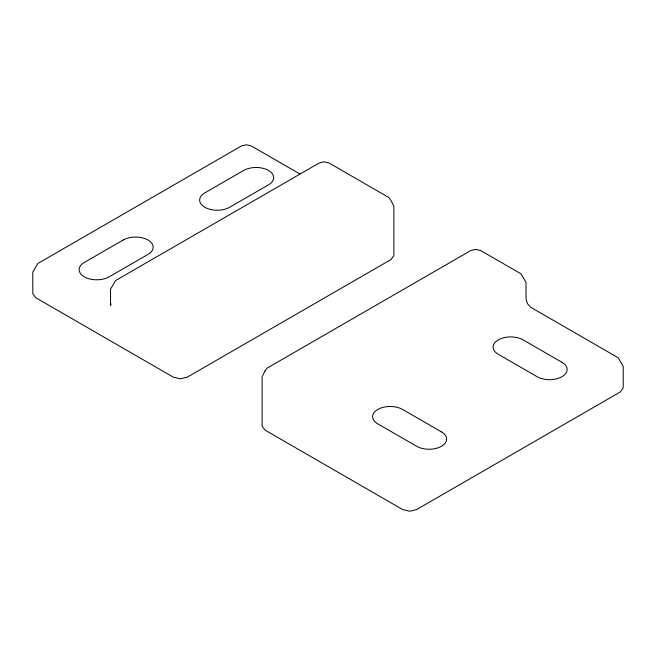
<?xml version="1.0" encoding="UTF-8"?>
<svg xmlns="http://www.w3.org/2000/svg" width="656" height="656" viewBox="0 0 656 656"><rect width="100%" height="100%" fill="white"/><g stroke="black" fill="none" stroke-linecap="round" stroke-linejoin="round"><path stroke-width="0.98" d="M111.118 303.826L110.536 305.581L110.536 289.173L115.489 280.604L319.169 163.016L324.113 161.827L329.058 163.016L388.918 197.571L390.968 200.433L393.871 206.14L393.871 255.512L390.968 259.555L187.288 377.151L180.293 378.824L173.299 377.151L35.695 297.701L32.8 293.667L32.8 272.117L37.745 263.548L241.424 145.96L246.377 144.779L251.322 145.96L299.784 173.938M265.032 370.984L262.129 376.7L262.129 426.072L265.032 430.106L402.628 509.548L409.623 511.221L416.626 509.548L620.305 391.96L623.2 387.917L623.2 366.376L618.255 357.807L530.975 307.418L527.473 303.72L526.022 298.849L526.022 282.441L521.077 273.872L480.651 250.535L475.707 249.354L470.762 250.535L267.082 368.131L265.032 370.984M123.156 240.03L84.288 262.474A17.589 10.16 0 0 0 84.288 276.832A17.589 10.16 0 0 0 109.158 276.832L148.035 254.389A17.589 10.16 0 0 0 148.035 240.03A17.589 10.16 0 0 0 123.156 240.03M243.655 170.462L204.779 192.905A17.589 10.16 0 0 0 204.779 207.263A17.589 10.16 0 0 0 229.657 207.263L268.525 184.828A17.589 10.16 0 0 0 268.525 170.462A17.589 10.16 0 0 0 243.655 170.462M561.995 362.333L523.127 339.89A17.589 10.16 0 0 0 498.248 339.89A17.589 10.16 0 0 0 498.248 354.256L537.116 376.7A17.589 10.16 0 0 0 561.995 376.7A17.589 10.16 0 0 0 561.995 362.333M441.496 431.902L402.628 409.459A17.589 10.16 0 0 0 377.758 409.459A17.589 10.16 0 0 0 377.758 423.825L416.626 446.269A17.589 10.16 0 0 0 441.496 446.269A17.589 10.16 0 0 0 441.496 431.902"/></g></svg>
